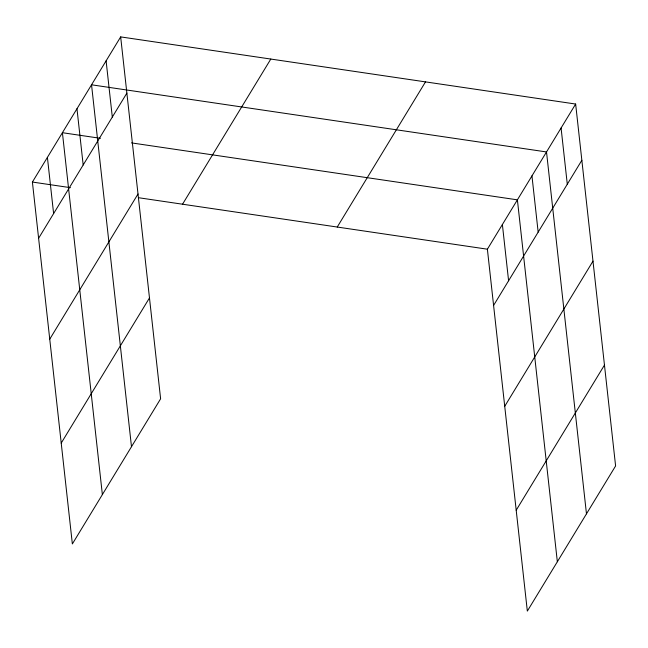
<?xml version="1.0" encoding="UTF-8"?>
<svg xmlns="http://www.w3.org/2000/svg" width="648" height="648" viewBox="0 0 648 648"><rect width="100%" height="100%" fill="white"/><g stroke="black" fill="none" stroke-linecap="round" stroke-linejoin="round"><path stroke-width="0.97" d="M120.666 36.895L160.615 398.804L72.357 543.956L32.4 182.056L120.666 36.895L575.643 104.044L615.6 465.944L527.334 611.105L487.385 249.196L575.643 104.044M38.605 238.278L126.87 93.118M49.742 339.155L138.008 193.995M182.542 204.209L270.807 59.057M61.22 443.086L149.477 297.926M337.235 227.043L425.501 81.883M493.59 305.427L581.855 160.267M504.727 406.296L592.993 261.144M516.197 510.227L604.463 365.075M100.448 138.316L62.41 132.702L102.368 494.602M131.479 142.892L517.396 199.843L557.345 561.751M32.4 182.056L70.438 187.669M138.502 197.713L487.385 249.196M561.079 127.996L567.292 184.218M586.472 513.848L546.515 151.948L91.538 84.799L131.487 446.707M531.951 175.892L538.164 232.122M502.386 224.524L508.591 280.746M106.102 60.847L112.307 117.069M76.974 108.751L83.179 164.973M47.401 157.375L53.614 213.597"/></g></svg>
